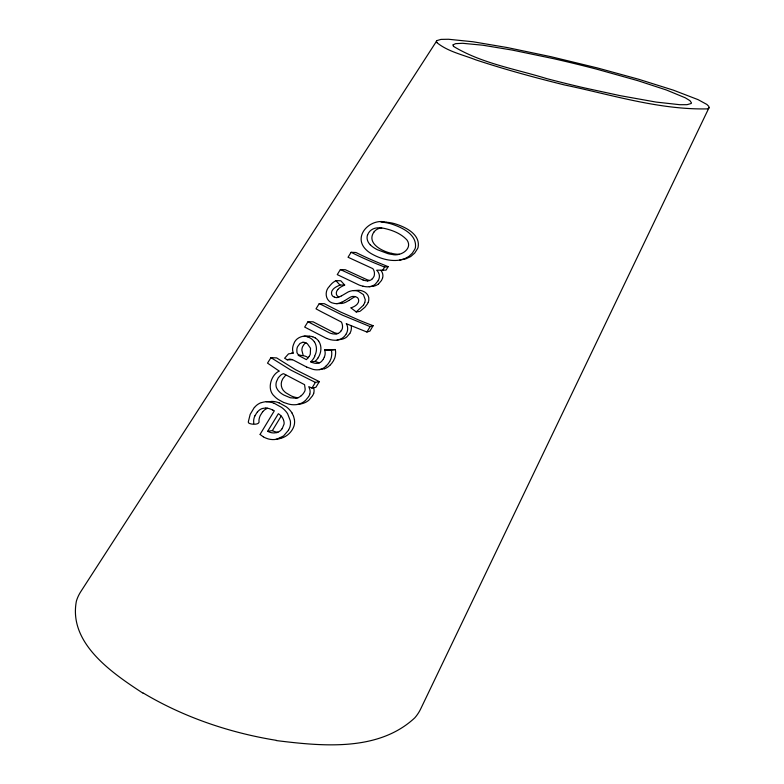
<?xml version="1.0" encoding="UTF-8"?>
<svg xmlns="http://www.w3.org/2000/svg" width="784" height="784" viewBox="0 0 784 784"><rect width="100%" height="100%" fill="white"/><g stroke="black" fill="none" stroke-linecap="round" stroke-linejoin="round"><path stroke-width="1.18" d="M309.729 394.215L309.533 394.803A14.435 10.153 -0.9 0 1 309.259 395.459L308.739 396.439M382.572 278.095L381.602 280.26M313.659 393.343L313.404 394.078A14.729 10.359 -0.8 0 1 313.179 394.577L312.708 395.489M367.598 235.102C369.029 230.104 374.36 227.36 379.358 227.86M363.511 305.074L363.874 304.417A30.458 20.139 0.9 0 0 364.423 303.3L364.746 302.438M276.399 740.586C322.165 746.211 378.339 751.925 414.844 717.781A49.304 41.581 1.5 0 0 420.645 709.01L709.001 107.741L708.834 106.399L706.835 104.429L698.093 99.656L673.466 90.189L638.539 79.223L597.369 67.943L551.064 56.732L507.317 47.569L472.968 41.758L448.517 39.259L440.99 39.396L436.933 40.592L80.772 591.655A48.696 37.75 -11.6 0 0 76.391 601.122C68.218 643.439 112.514 673.289 142.992 693.203M368.196 302.291L368.343 301.889A21.619 14.308 1.2 0 0 368.784 300.076C369.548 295.862 366.246 292.158 362.384 290.991A8.007 5.292 1.6 0 0 358.621 290.286A7.526 4.969 1.6 0 0 357.759 290.325L353.388 290.599A11.691 7.742 1.5 0 0 347.959 292.079L341.452 295.911M368.117 302.487L368.039 302.683A31.615 20.894 0.9 0 1 367.471 303.859L364.942 307.23L360.542 310.905M324.321 357.112L323.341 359.052M254.859 415.932L257.338 411.923M314.825 356.259L313.894 357.994M346.234 333.886L346.704 332.975A16.68 11.28 0.6 0 0 346.871 332.583L347.185 331.71A23.138 15.621 0.4 0 0 347.361 326.154L347.351 326.075A13.161 8.889 0.7 0 0 346.606 324.233L346.244 323.674L366.922 332.024L369.921 331.113L373.106 325.713A353.741 205.947 6.1 0 1 359.346 320.274L340.55 311.973L324.321 303.692L319.255 303.594L316.011 308.818A231.035 141.914 4.5 0 0 321.695 311.905L341.383 322.018A13.455 9.065 0.6 0 1 341.804 322.93L342.01 323.508A20.786 14.014 0.3 0 1 342.402 328.202A12.397 8.359 0.6 0 1 341.893 329.633L341.177 330.838M288.551 430.102L289.806 427.378A26.46 18.943 -2.3 0 0 290.266 420.606L287.61 413.727A32.938 23.569 -2.6 0 0 281.476 407.327L274.135 403.25M329.75 361.395L330.917 358.827A32.585 22.364 -0.6 0 0 331.485 356.544L331.681 355.103A35.476 24.333 -0.6 0 0 331.759 353.104L331.701 352.192A17.238 11.829 0 0 0 331.573 351.359L331.279 350.174L324.586 349.987L335.209 349.527L335.483 350.703A17.219 11.809 0.1 0 1 335.591 351.516L335.63 352.418A35.594 24.402 -0.5 0 1 335.552 354.035L335.278 355.995A33.085 22.687 -0.4 0 1 334.729 358.082L333.592 360.562M378.094 280.741L378.623 279.721A18.483 12.044 1.7 0 0 378.731 279.476L379.084 278.487A17.336 11.299 1.7 0 0 377.594 271.225L376.702 270.215L386.071 270.127L388.139 266.658L377.182 262.209A269.539 156.055 5.6 0 1 355.975 252.507L351.124 252.281L348.037 257.25L372.821 268.628L373.351 269.461A13.985 9.094 1.7 0 1 373.811 270.382L373.919 270.656A20.07 13.054 1.5 0 1 374.311 275.164L374.321 275.233A11.564 7.526 1.8 0 1 373.909 276.527L373.115 277.83A14.965 9.741 1.7 0 1 372.557 278.545L372.214 278.908A10.525 6.85 1.8 0 1 371.959 279.143L371.959 279.143M349.811 333.455L350.399 332.318A17.013 11.495 0.7 0 0 350.507 332.083L350.889 331.064A23.598 15.935 0.5 0 0 351.193 325.732M318.108 357.818C321.283 352.947 322.146 346.146 318.696 341.177M309.151 356.455L309.709 355.446A19.335 13.23 -0.8 0 0 310.297 354.103L310.523 348.272L307.397 343.784A11.838 8.105 -0.5 0 0 306.73 343.363L306.064 343.01M366.922 332.024L370.117 326.605L373.106 325.713M283.455 402.349L278.516 399.683A25.245 17.699 -0.9 0 1 278.124 399.428L276.605 398.292A26.558 18.61 -0.8 0 1 274.586 396.449C266.266 389.393 271.225 375.418 278.222 371.596A3.263 2.264 -1.3 0 1 279.32 371.155L267.52 363.119L270.96 357.651L276.644 357.906L295.568 369.715L319.313 381.612L315.913 387.286L311.963 388.109L308.769 386.63L309.729 389.129A19.002 13.357 -1.1 0 1 309.788 394.225M311.963 388.109L315.374 382.416L319.313 381.612M382.533 270.549L384.621 267.079L388.139 266.658M281.191 416.069L272.362 430.622L267.648 431.308L278.359 413.707L279.339 414.403A17.072 12.221 -2.2 0 1 282.75 418.244L283.426 419.705M333.014 332.112L313.1 321.822L307.975 321.754L304.672 327.075L326.752 338.502M369.48 280.349A13.651 8.869 2.1 0 1 367.177 279.79L345.323 269.735L340.393 269.559L337.257 274.616L359.072 284.994A22.462 14.602 2 0 0 360.228 285.415L363.012 286.219M329.701 361.483L328.476 363.335A30.831 21.158 -0.5 0 1 328.026 363.933L326.056 366.128M333.298 361.032L332.279 362.571A32.066 21.991 -0.4 0 1 331.838 363.168L329.897 365.364M312.483 395.842L309.063 399.977A15.376 10.829 -0.9 0 1 301.468 403.809L296.715 404.593A15.121 10.643 -1 0 1 288.385 403.995L283.739 402.476M308.553 396.724L305.437 400.546M381.426 280.564L378.574 283.896M349.762 333.523L346.773 336.944A11.437 7.742 0.8 0 1 341.167 339.423M346.107 334.111L344.607 336.15A15.092 10.212 0.6 0 1 344.392 336.385L343.157 337.502A11.456 7.762 0.7 0 1 337.296 340.031M288.443 430.289L283.553 435.943L277.379 438.952M377.966 280.976L375.271 284.18A10.77 7.036 1.9 0 1 369.362 286.758A12.593 8.222 1.9 0 1 363.031 286.17M323.096 359.464L321.714 361.228A9.506 6.546 -0.1 0 1 321.185 361.718A6.703 4.616 0 0 1 318.088 363.257L317.687 363.286A6.684 4.606 0 0 1 314.315 363.11L312.542 362.61A14.328 9.839 0.1 0 1 311.64 362.237L310.748 361.836L311.885 360.689A23.03 15.778 -0.8 0 0 312.365 360.15L313.639 358.425M318.02 357.945L316.805 359.611A22.981 15.749 -0.6 0 1 316.383 360.091L315.178 361.355L310.748 361.836M363.423 305.211L356.504 311.679M309.033 356.612L306.858 359.16M329.182 286.591C323.861 292.02 325.752 302.036 333.71 303.281A7.34 4.861 0.9 0 0 336.424 303.614M282.142 428.74L284.063 424.095A17.013 12.181 -2.2 0 0 284.033 421.998L283.622 420.214M374.017 231.897C366.069 243.236 382.161 251.429 391.677 253.379M337.796 289.58C335.679 291.805 335.581 295.705 338.796 296.93M329.515 286.131L331.671 283.72A24.961 16.464 1.4 0 1 333.67 282.064L335.885 280.643L340.795 280.76L344.676 285.023L341.069 286.875A19.081 12.613 1.5 0 0 338.786 288.532L338.58 288.718A10.192 6.713 1.2 0 0 337.796 289.58M262.669 411.669L260.239 415.608A26.607 19.051 -1.5 0 0 258.945 420.616C260.837 425.947 248.254 424.399 248.371 422.4A15.337 10.966 -2.3 0 1 248.361 421.635L250.174 414.383L254.359 407.376M308.073 357.857C304.476 353.8 296.215 357.71 296.862 350.517A17.934 12.279 0 0 1 297.126 347.939L297.175 347.792A13.446 9.202 -0.2 0 1 297.636 346.577L299.978 343.48L302.751 342.275M453.211 44.786L455.641 43.649L462.619 43.296L482.728 45.198L512.354 50.098L553.347 58.624A1592.784 1436.837 -46.8 0 1 596.908 69.227L637.588 80.595L666.459 90.013L685.304 97.814L689.979 100.695L691.459 102.861A3.009 1.666 9 0 1 691.135 103.517L686.99 104.684L679.865 104.713L656.041 102.067L620.35 95.697L584.002 87.818A631.62 264.688 7.7 0 1 546.752 78.635C515.558 68.963 481.66 63.484 453.515 46.383M301.242 395.744L302.928 394.019A22.932 16.052 -1.3 0 0 303.653 393.039L304.662 391.412A8.497 5.968 -0.9 0 0 305.005 390.393L305.054 390.109A20.443 14.337 -1.3 0 0 305.162 388.972L304.555 384.67L283.632 373.713A2.93 2.038 -1.2 0 0 282.73 373.948L282.152 374.242A11.486 8.016 -1.1 0 0 280.652 375.232L278.242 377.819L276.458 381.671A19.708 13.798 -0.9 0 0 276.35 387.325L276.742 388.168A18.169 12.711 -0.9 0 0 279.231 391.657L279.976 392.372A21.344 14.925 -0.8 0 0 281.015 393.215L282.064 393.96A34.075 23.736 -0.5 0 0 283.788 395.018L290.315 397.772L295.989 398.203M285.817 375.056L282.916 378.584A31.291 21.952 -0.3 0 0 282.681 379.015C280.113 383.229 280.986 389.001 284.955 392.039A20.276 14.181 -0.7 0 0 285.895 392.804L290.884 395.734A15.788 11.074 -0.7 0 0 298.126 397.753M350.899 307.877L356.21 311.885M349.145 300.301L353.947 297.214A10.966 7.281 1.7 0 1 354.917 296.715M348.851 300.488L346.224 301.987A11.064 7.311 1 0 1 341.04 303.535M344.852 300.556L349.762 297.508A7.634 5.067 1.5 0 1 352.526 296.45L353.055 296.46A5.086 3.371 1.4 0 1 356.024 296.881C359.062 297.616 359.454 301.683 357.494 303.751A10.819 7.174 1.2 0 1 356.847 304.525L356.759 304.613A14.112 9.339 1.2 0 1 352.114 307.426L351.173 307.779M344.548 300.742L341.951 302.173M291.511 353.074A4.39 3.018 -0.8 0 1 292.011 353.084A7.497 5.155 -0.9 0 1 292.981 353.212L288.522 353.868L284.612 358.239L287.199 359.807L289.659 359.092L292.491 359.64L306.711 367.069M344.676 285.023L339.962 285.023L336.503 286.719A18.708 12.368 1.3 0 0 333.935 288.473L333.837 288.571A9.927 6.546 1.1 0 0 332.935 289.521C330.623 291.824 330.985 296.117 334.366 297.097M278.683 438.57L280.701 438.236M267.579 408.288L267.226 408.405A11.201 7.977 -1.9 0 0 262.807 411.718M261.484 402.633L263.581 402.084A11.211 7.958 -2.1 0 1 265.923 401.771L271.431 401.496M262.493 408.542L263.738 408.268A9.134 6.507 -2.2 0 1 264.433 408.17L264.845 408.141A7.918 5.635 -2.2 0 1 265.854 408.121M276.546 432.572L274.91 432.876A8.8 6.311 -2 0 1 269.51 432.131L267.707 431.337M277.036 439.04C284.533 438.501 291.325 433.444 293.863 426.388A26.803 19.179 -2.2 0 0 294.421 419.695M276.928 439.06L276.066 439.236M297.597 404.436L298.537 404.23A15.347 10.809 -1 0 0 305.29 400.595M399.683 260.102C390.305 261.591 380.23 258.681 371.881 254.006A35.79 22.687 2.7 0 1 369.215 252.321L368.343 251.674A30.076 19.1 2.6 0 1 367.059 250.625C351.252 236.895 370.313 217.354 386.522 222.313M331.279 350.174L335.209 349.527M337.296 339.972L340.873 339.413M356.112 311.954L359.836 311.415M380.926 228.105L381.749 228.007M369.293 286.66L372.772 286.258M353.408 290.59L354.476 290.57A8.663 5.723 1.5 0 1 358.386 291.334L363.433 294.608L365.226 299.645A20.276 13.426 1.2 0 1 364.746 302.438M341.011 303.437L336.65 303.594M309.278 336.218C302.751 335.082 295.705 337.688 293.755 343.951A27.077 18.542 0.2 0 0 292.608 350.252L292.706 350.654A18.777 12.858 -0.1 0 0 293.02 352.134L293.353 353.094M287.199 359.807L292.393 359.738M379.515 227.86L380.897 227.928A20.119 12.779 2.3 0 1 383.984 228.34C392.48 230.163 401.183 233.583 407.102 240.149C413.011 249.038 400.291 256.731 392.225 254.457A22.677 14.406 2.7 0 1 388.051 253.693L377.418 249.743A28.93 18.306 2.7 0 1 370.391 244.922L370.352 244.804M363.139 280.074L340.393 269.559M312.757 336.797L312.885 336.846A9.045 6.164 -0.2 0 1 313.855 337.238L315.354 338.041M307.857 336.924L308.112 337.022A9.761 6.644 -0.3 0 1 308.994 337.385L310.64 338.276A15.298 10.447 -0.5 0 1 313.914 341.314L314.325 341.853M370.117 326.605L342.402 315.129L319.255 303.594M279.084 402.819L286.131 406.729A30.841 22.06 -2.3 0 1 291.991 412.933M384.621 267.079L375.409 263.355A283.014 163.033 5.6 0 1 351.105 252.301M333.229 332.21L333.759 332.436A12.701 8.555 0.9 0 0 334.739 332.818L336.307 333.249A7.605 5.135 0.9 0 0 337.796 333.465M315.178 361.355L316.021 361.738A13.201 9.065 0.3 0 0 316.893 362.09L318.324 362.522A7.321 5.037 0.2 0 0 319.568 362.737M315.374 382.416L290.629 369.979L270.96 357.651M306.828 367.118L313.002 369.352A11.476 7.918 0 0 0 319.411 369.656M272.793 410.022L274.322 410.806L260.053 434.414M272.489 430.681L274.135 431.425A8.634 6.194 -1.8 0 0 277.928 432.141M306.397 359.64L298.155 355.26M263.444 436.913L264.904 437.658A16.444 11.819 -2 0 0 265.502 437.923L266.531 438.334A13.602 9.78 -2 0 0 276.105 439.354M307.975 321.754L329.594 332.896A13.005 8.771 0.8 0 0 330.505 333.249L332.308 333.749A7.536 5.086 0.7 0 0 335.905 333.935M263.248 436.796L260.21 434.561M339.962 285.023L335.885 280.643M436.864 42.61C447.919 51.636 462.687 54.674 475.741 59.829C504.945 69.511 534.659 77.538 564.509 84.956C611.51 94.737 658.932 109.868 707.256 108.888A4.635 2.568 9.4 0 0 709.069 107.761M380.936 270.46L381.416 271.107A17.238 11.231 1.8 0 1 382.563 278.006M291.962 412.943L293.51 416.167M303.085 355.064L301.899 350.399A18.15 12.436 0.2 0 1 302.203 347.841L302.261 347.626A13.71 9.388 0 0 1 302.712 346.499L303.898 344.597A10.055 6.87 -0.1 0 1 305.721 342.843M293.598 416.402L294.451 419.695M324.615 350.066L324.899 350.967A14.406 9.888 -0.2 0 1 325.086 351.879L325.135 352.339A20.982 14.386 -0.4 0 1 324.311 357.112M313.6 387.766L313.747 388.315A19.179 13.475 -0.9 0 1 313.708 393.352M253.771 423.546L253.644 420.93A26.097 18.679 -1.7 0 1 254.859 415.932M314.453 341.814A29.322 20.041 -0.9 0 1 314.541 356.181M304.074 336.248A8.154 5.557 -0.3 0 1 307.838 336.944M320.323 369.401A9.094 6.282 0 0 1 319.451 369.587L323.116 368.95A9.565 6.605 0.1 0 0 324.302 368.686M325.948 366.079A13.602 9.379 -0.1 0 1 320.401 369.509M309.278 336.189A7.595 5.165 -0.2 0 1 312.747 336.816M315.384 338.022A14.475 9.878 -0.3 0 1 318.667 341.187M303.055 342.177A5.351 3.646 -0.4 0 1 305.946 343.01M329.79 365.324A13.916 9.594 0.1 0 1 324.39 368.794M341.001 330.887A8.183 5.527 0.7 0 1 336.228 334.082M337.287 340.178A14.592 9.869 0.8 0 1 326.85 338.404M341.785 302.163A11.094 7.33 0.9 0 1 336.669 303.682M341.324 295.833A9.79 6.448 0.9 0 1 336.62 297.665M336.356 297.567A4.214 2.783 0.9 0 1 334.366 297.097M301.105 395.753A9.751 6.85 -1 0 1 296.205 398.272M371.841 279.202A6.154 4.018 1.9 0 1 367.529 280.956M367.49 280.907A11.201 7.291 1.9 0 1 363.178 280.015M378.535 283.877A10.633 6.948 2 0 1 373.066 286.317M282.034 428.711A10.202 7.321 -2 0 1 276.713 432.699M257.524 411.982A10.359 7.37 -2.2 0 1 262.434 408.454M266.286 401.663A15.856 11.27 -2.2 0 1 274.096 403.309M254.555 407.445A15.807 11.241 -2.1 0 1 261.405 402.535M271.489 401.398A14.68 10.437 -2 0 1 279.045 402.878M265.894 407.974A14.749 10.515 -2.3 0 1 272.705 410.091M381.024 222.156A21.423 13.563 2.3 0 1 384.856 222.499L386.796 222.832A32.575 20.727 2.3 0 1 391.677 224.067C402.172 227.546 416.97 234.377 415.442 247.45A23.892 15.219 2.6 0 1 414.824 249.204L412.315 253.193L408.758 256.525L404.554 258.789L399.811 260.082L405.857 258.818L410.679 256.574L414.687 253.085L417.588 248.606A24.284 15.455 2.7 0 0 418.088 247.313C420.538 234.563 406.063 227.331 395.832 224.057A26.372 16.738 2.4 0 0 386.532 222.264M374.115 231.927A11.711 7.409 2.4 0 1 380.554 227.977M399.448 254.261A18.453 11.74 2.8 0 1 391.706 253.33M370.185 244.745A20.943 13.279 2.5 0 1 367.461 235.082M436.923 42.591A4.606 2.499 3.7 0 1 436.561 40.905M453.583 46.364A4.214 2.293 4 0 1 453.123 44.766M276.458 740.361A320.362 239.963 0.5 0 1 143.178 692.997"/></g></svg>
